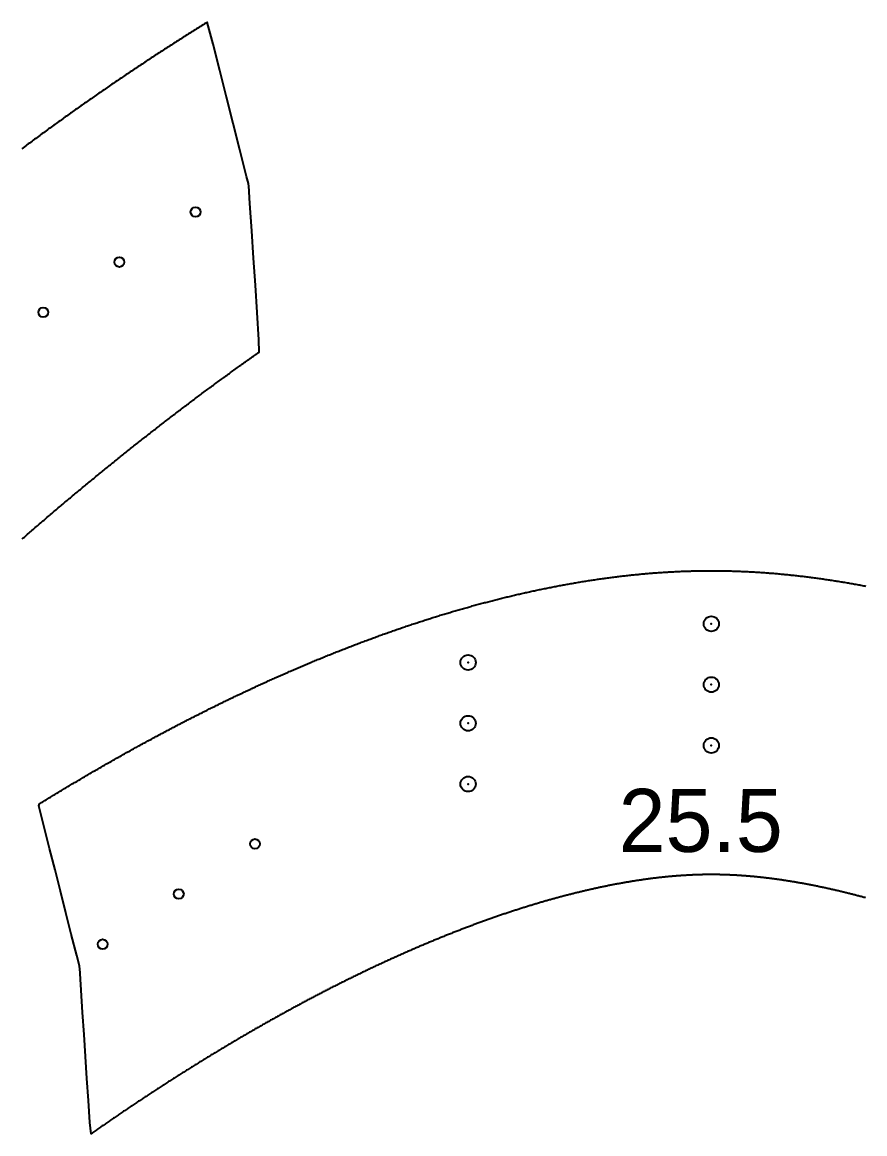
# Model space of a CAD drawing. Extents: x 44 to 491, y 65 to 774.
# Drawn here: x 192.9 to 248.4, y 78.4 to 151.5 of the extents above; entities that cross this region are included whole.
import ezdxf

# ---------------------------------------------------------------- set-up
doc = ezdxf.new("R2010")
doc.units = 0
doc.header["$PDMODE"] = 32
doc.header["$PDSIZE"] = 1
doc.layers.get('0').update_dxf_attribs({"linetype": 'CONTINUOUS'})
for name, color, linetype in [('ANNOTATION', 7, 'CONTINUOUS'), ('DRILLING', 3, 'CONTINUOUS'), ('ENGRAVE', 4, 'CONTINUOUS')]:
    doc.layers.add(name, color=color, linetype=linetype)
doc.styles.add('TW_CEN_MT', font='txt')

# ---------------------------------------------------------------- blocks, each defined once
blk = doc.blocks.new('*U259')
at = {"layer": 'ENGRAVE'}
blk.add_point((0, 0), dxfattribs=at)
blk = doc.blocks.new('*U260')
at = {"layer": 'ENGRAVE', "color": 0, "linetype": 'BYBLOCK'}
for p in [(0, 0), (4, 0), (8, 0)]:
    blk.add_blockref('*U259', p, dxfattribs=at)
blk = doc.blocks.new('*U263')
at = {"layer": 'ENGRAVE'}
blk.add_point((0, 0), dxfattribs=at)
blk = doc.blocks.new('*U264')
at = {"layer": 'ENGRAVE', "color": 0, "linetype": 'BYBLOCK'}
for p in [(0, 0), (4, 0), (8, 0)]:
    blk.add_blockref('*U263', p, dxfattribs=at)
blk = doc.blocks.new('*U308')
at = {"layer": 'ANNOTATION', "color": 7, "style": 'TW_CEN_MT'}
blk.add_text('25.5', height=4.1481, dxfattribs=at).set_placement((232.184, 96.914))

msp = doc.modelspace()

# ---------------------------------------------------------------- linework, layer by layer
for points in [[(192.947, 117.515, 0), (193.018, 117.577, 0), (193.09, 117.64, 0), (193.161, 117.702, 0), (193.233, 117.764, 0), (193.304, 117.827, 0), (193.376, 117.889, 0), (193.448, 117.951, 0), (193.519, 118.013, 0), (193.591, 118.076, 0), (193.663, 118.138, 0), (193.735, 118.2, 0), (193.806, 118.262, 0), (193.878, 118.324, 0), (193.95, 118.386, 0), (194.022, 118.448, 0), (194.094, 118.509, 0), (194.166, 118.571, 0), (194.238, 118.633, 0), (194.31, 118.695, 0), (194.382, 118.757, 0), (194.454, 118.818, 0), (194.526, 118.88, 0), (194.598, 118.942, 0), (194.67, 119.003, 0), (194.742, 119.065, 0), (194.814, 119.126, 0), (194.887, 119.188, 0), (194.959, 119.249, 0), (195.031, 119.311, 0), (195.103, 119.372, 0), (195.176, 119.434, 0), (195.248, 119.495, 0), (195.32, 119.556, 0), (195.393, 119.617, 0), (195.465, 119.679, 0), (195.537, 119.74, 0), (195.61, 119.801, 0), (195.682, 119.862, 0), (195.755, 119.923, 0), (195.827, 119.984, 0), (195.9, 120.045, 0), (195.972, 120.106, 0), (196.045, 120.167, 0), (196.118, 120.228, 0), (196.19, 120.289, 0), (196.263, 120.35, 0), (196.336, 120.41, 0), (196.408, 120.471, 0), (196.481, 120.532, 0), (196.554, 120.593, 0), (196.627, 120.653, 0), (196.699, 120.714, 0), (196.772, 120.774, 0), (196.845, 120.835, 0), (196.918, 120.895, 0), (196.991, 120.956, 0), (197.064, 121.016, 0), (197.137, 121.077, 0), (197.21, 121.137, 0), (197.283, 121.197, 0), (197.356, 121.258, 0), (197.429, 121.318, 0), (197.502, 121.378, 0), (197.575, 121.438, 0), (197.648, 121.498, 0), (197.722, 121.558, 0), (197.795, 121.618, 0), (197.868, 121.678, 0), (197.941, 121.738, 0), (198.015, 121.798, 0), (198.088, 121.858, 0), (198.161, 121.918, 0), (198.234, 121.978, 0), (198.308, 122.038, 0), (198.381, 122.098, 0), (198.455, 122.157, 0), (198.528, 122.217, 0), (198.602, 122.277, 0), (198.675, 122.336, 0), (198.749, 122.396, 0), (198.822, 122.455, 0), (198.896, 122.515, 0), (198.969, 122.574, 0), (199.043, 122.634, 0), (199.117, 122.693, 0), (199.19, 122.752, 0), (199.264, 122.812, 0), (199.338, 122.871, 0), (199.411, 122.93, 0), (199.485, 122.989, 0), (199.559, 123.049, 0), (199.633, 123.108, 0), (199.707, 123.167, 0), (199.781, 123.226, 0), (199.854, 123.285, 0), (199.928, 123.344, 0), (200.002, 123.403, 0), (200.076, 123.462, 0), (200.15, 123.521, 0), (200.224, 123.579, 0), (200.298, 123.638, 0), (200.372, 123.697, 0), (200.447, 123.756, 0), (200.521, 123.814, 0), (200.595, 123.873, 0), (200.669, 123.932, 0), (200.743, 123.99, 0), (200.817, 124.049, 0), (200.892, 124.107, 0), (200.966, 124.166, 0), (201.04, 124.224, 0), (201.115, 124.283, 0), (201.189, 124.341, 0), (201.263, 124.399, 0), (201.338, 124.457, 0), (201.412, 124.516, 0), (201.486, 124.574, 0), (201.561, 124.632, 0), (201.635, 124.69, 0), (201.71, 124.748, 0), (201.784, 124.806, 0), (201.859, 124.864, 0), (201.933, 124.922, 0), (202.008, 124.98, 0), (202.082, 125.038, 0), (202.157, 125.095, 0), (202.232, 125.153, 0), (202.306, 125.211, 0), (202.381, 125.268, 0), (202.456, 125.326, 0), (202.53, 125.384, 0), (202.605, 125.441, 0), (202.68, 125.499, 0), (202.754, 125.556, 0), (202.829, 125.613, 0), (202.904, 125.671, 0), (202.978, 125.728, 0), (203.053, 125.785, 0), (203.128, 125.842, 0), (203.203, 125.899, 0), (203.277, 125.956, 0), (203.352, 126.013, 0), (203.427, 126.07, 0), (203.502, 126.127, 0), (203.576, 126.184, 0), (203.651, 126.241, 0), (203.726, 126.297, 0), (203.801, 126.354, 0), (203.876, 126.411, 0), (203.95, 126.467, 0), (204.025, 126.524, 0), (204.1, 126.58, 0), (204.175, 126.636, 0), (204.25, 126.693, 0), (204.325, 126.749, 0), (204.4, 126.805, 0), (204.474, 126.861, 0), (204.549, 126.917, 0), (204.624, 126.973, 0), (204.699, 127.029, 0), (204.774, 127.085, 0), (204.849, 127.141, 0), (204.924, 127.197, 0), (204.999, 127.253, 0), (205.074, 127.309, 0), (205.149, 127.364, 0), (205.223, 127.42, 0), (205.298, 127.475, 0), (205.373, 127.531, 0), (205.448, 127.586, 0), (205.523, 127.642, 0), (205.598, 127.697, 0), (205.673, 127.752, 0), (205.748, 127.807, 0), (205.823, 127.863, 0), (205.898, 127.918, 0), (205.973, 127.973, 0), (206.048, 128.028, 0), (206.124, 128.083, 0), (206.199, 128.137, 0), (206.274, 128.192, 0), (206.349, 128.247, 0), (206.424, 128.302, 0), (206.499, 128.356, 0), (206.574, 128.411, 0), (206.649, 128.465, 0), (206.724, 128.52, 0), (206.799, 128.574, 0), (206.875, 128.629, 0), (206.95, 128.683, 0), (207.025, 128.737, 0), (207.1, 128.791, 0), (207.175, 128.845, 0), (207.25, 128.9, 0), (207.326, 128.954, 0), (207.401, 129.007, 0), (207.476, 129.061, 0), (207.551, 129.115, 0), (207.627, 129.169, 0), (207.702, 129.223, 0), (207.777, 129.276, 0), (207.852, 129.33, 0), (207.928, 129.383, 0), (208.003, 129.437, 0), (208.078, 129.49, 0), (208.153, 129.544, 0), (208.229, 129.597, 0), (208.304, 129.65, 0), (208.379, 129.703, 0), (208.455, 129.756, 0), (208.53, 129.809, 0), (208.52, 130.627, 0), (208.402, 132.418, 0), (208.284, 134.209, 0), (208.166, 136.001, 0), (208.048, 137.792, 0), (207.929, 139.583, 0), (207.851, 140.761, 0), (207.846, 140.79, 0), (207.841, 140.82, 0), (207.837, 140.85, 0), (207.832, 140.879, 0), (207.827, 140.909, 0), (207.711, 141.377, 0), (207.27, 143.117, 0), (206.828, 144.857, 0), (206.387, 146.598, 0), (205.946, 148.338, 0), (205.505, 150.078, 0), (205.122, 151.521, 0), (205.034, 151.467, 0), (204.945, 151.412, 0), (204.857, 151.357, 0), (204.769, 151.302, 0), (204.68, 151.247, 0), (204.592, 151.192, 0), (204.504, 151.137, 0), (204.416, 151.082, 0), (204.327, 151.026, 0), (204.239, 150.971, 0), (204.151, 150.916, 0), (204.063, 150.86, 0), (203.975, 150.805, 0), (203.887, 150.749, 0), (203.799, 150.694, 0), (203.711, 150.638, 0), (203.623, 150.582, 0), (203.536, 150.527, 0), (203.448, 150.471, 0), (203.36, 150.415, 0), (203.272, 150.359, 0), (203.185, 150.303, 0), (203.097, 150.247, 0), (203.009, 150.191, 0), (202.922, 150.135, 0), (202.834, 150.079, 0), (202.747, 150.022, 0), (202.659, 149.966, 0), (202.572, 149.91, 0), (202.484, 149.853, 0), (202.397, 149.797, 0), (202.31, 149.74, 0), (202.223, 149.684, 0), (202.135, 149.627, 0), (202.048, 149.57, 0), (201.961, 149.513, 0), (201.874, 149.457, 0), (201.787, 149.4, 0), (201.7, 149.343, 0), (201.613, 149.286, 0), (201.526, 149.229, 0), (201.439, 149.172, 0), (201.352, 149.115, 0), (201.265, 149.057, 0), (201.178, 149, 0), (201.091, 148.943, 0), (201.005, 148.885, 0), (200.918, 148.828, 0), (200.831, 148.77, 0), (200.744, 148.713, 0), (200.658, 148.655, 0), (200.571, 148.598, 0), (200.485, 148.54, 0), (200.398, 148.482, 0), (200.312, 148.424, 0), (200.225, 148.367, 0), (200.139, 148.309, 0), (200.052, 148.251, 0), (199.966, 148.193, 0), (199.88, 148.135, 0), (199.794, 148.076, 0), (199.707, 148.018, 0), (199.621, 147.96, 0), (199.535, 147.902, 0), (199.449, 147.843, 0), (199.363, 147.785, 0), (199.277, 147.727, 0), (199.191, 147.668, 0), (199.105, 147.61, 0), (199.019, 147.551, 0), (198.933, 147.492, 0), (198.847, 147.434, 0), (198.761, 147.375, 0), (198.676, 147.316, 0), (198.59, 147.257, 0), (198.504, 147.198, 0), (198.418, 147.139, 0), (198.333, 147.08, 0), (198.247, 147.021, 0), (198.162, 146.962, 0), (198.076, 146.903, 0), (197.991, 146.843, 0), (197.905, 146.784, 0), (197.82, 146.725, 0), (197.734, 146.665, 0), (197.649, 146.606, 0), (197.564, 146.546, 0), (197.478, 146.487, 0), (197.393, 146.427, 0), (197.308, 146.368, 0), (197.223, 146.308, 0), (197.138, 146.248, 0), (197.053, 146.188, 0), (196.968, 146.129, 0), (196.882, 146.069, 0), (196.798, 146.009, 0), (196.713, 145.949, 0), (196.628, 145.889, 0), (196.543, 145.828, 0), (196.458, 145.768, 0), (196.373, 145.708, 0), (196.288, 145.648, 0), (196.204, 145.587, 0), (196.119, 145.527, 0), (196.034, 145.467, 0), (195.949, 145.406, 0), (195.865, 145.346, 0), (195.78, 145.285, 0), (195.696, 145.225, 0), (195.611, 145.164, 0), (195.527, 145.103, 0), (195.442, 145.042, 0), (195.358, 144.982, 0), (195.274, 144.921, 0), (195.189, 144.86, 0), (195.105, 144.799, 0), (195.021, 144.738, 0), (194.936, 144.677, 0), (194.852, 144.616, 0), (194.768, 144.555, 0), (194.684, 144.494, 0), (194.6, 144.432, 0), (194.516, 144.371, 0), (194.432, 144.31, 0), (194.348, 144.248, 0), (194.264, 144.187, 0), (194.18, 144.126, 0), (194.096, 144.064, 0), (194.012, 144.002, 0), (193.928, 143.941, 0), (193.844, 143.879, 0), (193.761, 143.818, 0), (193.677, 143.756, 0), (193.593, 143.694, 0), (193.51, 143.632, 0), (193.426, 143.57, 0), (193.342, 143.508, 0), (193.259, 143.446, 0), (193.175, 143.384, 0), (193.092, 143.322, 0), (193.008, 143.26, 0), (192.925, 143.198, 0)], [(196.731, 89.2538, 0), (196.727, 89.2777, 0), (196.724, 89.3015, 0), (196.72, 89.3254, 0), (196.716, 89.3493, 0), (196.712, 89.3732, 0), (196.708, 89.3971, 0), (196.705, 89.421, 0), (196.534, 90.0985, 0), (196.177, 91.5066, 0), (195.82, 92.9147, 0), (195.463, 94.3228, 0), (195.106, 95.7309, 0), (194.749, 97.139, 0), (194.392, 98.5471, 0), (194.035, 99.9552, 0), (194.083, 100.075, 0), (194.155, 100.12, 0), (194.226, 100.164, 0), (194.298, 100.208, 0), (194.37, 100.252, 0), (194.442, 100.296, 0), (194.513, 100.34, 0), (194.585, 100.384, 0), (194.657, 100.428, 0), (194.729, 100.472, 0), (194.801, 100.516, 0), (194.873, 100.56, 0), (194.944, 100.604, 0), (195.016, 100.648, 0), (195.088, 100.691, 0), (195.16, 100.735, 0), (195.232, 100.779, 0), (195.304, 100.822, 0), (195.376, 100.866, 0), (195.448, 100.909, 0), (195.521, 100.953, 0), (195.593, 100.996, 0), (195.665, 101.04, 0), (195.737, 101.083, 0), (195.809, 101.127, 0), (195.881, 101.17, 0), (195.954, 101.213, 0), (196.026, 101.256, 0), (196.098, 101.3, 0), (196.171, 101.343, 0), (196.243, 101.386, 0), (196.315, 101.429, 0), (196.388, 101.472, 0), (196.46, 101.515, 0), (196.532, 101.558, 0), (196.605, 101.601, 0), (196.677, 101.644, 0), (196.75, 101.687, 0), (196.823, 101.73, 0), (196.895, 101.772, 0), (196.968, 101.815, 0), (197.04, 101.858, 0), (197.113, 101.9, 0), (197.186, 101.943, 0), (197.258, 101.986, 0), (197.331, 102.028, 0), (197.404, 102.071, 0), (197.476, 102.113, 0), (197.549, 102.155, 0), (197.622, 102.198, 0), (197.695, 102.24, 0), (197.768, 102.282, 0), (197.841, 102.325, 0), (197.914, 102.367, 0), (197.987, 102.409, 0), (198.059, 102.451, 0), (198.132, 102.493, 0), (198.205, 102.535, 0), (198.279, 102.577, 0), (198.352, 102.619, 0), (198.425, 102.661, 0), (198.498, 102.703, 0), (198.571, 102.745, 0), (198.644, 102.786, 0), (198.717, 102.828, 0), (198.79, 102.87, 0), (198.864, 102.911, 0), (198.937, 102.953, 0), (199.01, 102.995, 0), (199.084, 103.036, 0), (199.157, 103.078, 0), (199.23, 103.119, 0), (199.304, 103.16, 0), (199.377, 103.202, 0), (199.45, 103.243, 0), (199.524, 103.284, 0), (199.597, 103.326, 0), (199.671, 103.367, 0), (199.744, 103.408, 0), (199.818, 103.449, 0), (199.892, 103.49, 0), (199.965, 103.531, 0), (200.039, 103.572, 0), (200.112, 103.613, 0), (200.186, 103.654, 0), (200.26, 103.694, 0), (200.334, 103.735, 0), (200.407, 103.776, 0), (200.481, 103.817, 0), (200.555, 103.857, 0), (200.629, 103.898, 0), (200.703, 103.938, 0), (200.776, 103.979, 0), (200.85, 104.019, 0), (200.924, 104.06, 0), (200.998, 104.1, 0), (201.072, 104.14, 0), (201.146, 104.181, 0), (201.22, 104.221, 0), (201.294, 104.261, 0), (201.368, 104.301, 0), (201.442, 104.341, 0), (201.517, 104.381, 0), (201.591, 104.421, 0), (201.665, 104.461, 0), (201.739, 104.501, 0), (201.813, 104.541, 0), (201.888, 104.581, 0), (201.962, 104.62, 0), (202.036, 104.66, 0), (202.11, 104.7, 0), (202.185, 104.739, 0), (202.259, 104.779, 0), (202.334, 104.818, 0), (202.408, 104.858, 0), (202.482, 104.897, 0), (202.557, 104.937, 0), (202.631, 104.976, 0), (202.706, 105.015, 0), (202.781, 105.054, 0), (202.855, 105.094, 0), (202.93, 105.133, 0), (203.004, 105.172, 0), (203.079, 105.211, 0), (203.154, 105.25, 0), (203.228, 105.289, 0), (203.303, 105.328, 0), (203.378, 105.366, 0), (203.453, 105.405, 0), (203.527, 105.444, 0), (203.602, 105.483, 0), (203.677, 105.521, 0), (203.752, 105.56, 0), (203.827, 105.598, 0), (203.902, 105.637, 0), (203.977, 105.675, 0), (204.052, 105.713, 0), (204.127, 105.752, 0), (204.202, 105.79, 0), (204.277, 105.828, 0), (204.352, 105.866, 0), (204.427, 105.905, 0), (204.502, 105.943, 0), (204.577, 105.981, 0), (204.653, 106.019, 0), (204.728, 106.056, 0), (204.803, 106.094, 0), (204.878, 106.132, 0), (204.954, 106.17, 0), (205.029, 106.208, 0), (205.104, 106.245, 0), (205.18, 106.283, 0), (205.255, 106.32, 0), (205.33, 106.358, 0), (205.406, 106.395, 0), (205.481, 106.433, 0), (205.557, 106.47, 0), (205.632, 106.507, 0), (205.708, 106.545, 0), (205.783, 106.582, 0), (205.859, 106.619, 0), (205.935, 106.656, 0), (206.01, 106.693, 0), (206.086, 106.73, 0), (206.162, 106.767, 0), (206.237, 106.804, 0), (206.313, 106.84, 0), (206.389, 106.877, 0), (206.465, 106.914, 0), (206.541, 106.95, 0), (206.616, 106.987, 0), (206.692, 107.024, 0), (206.768, 107.06, 0), (206.844, 107.096, 0), (206.92, 107.133, 0), (206.996, 107.169, 0), (207.072, 107.205, 0), (207.148, 107.242, 0), (207.224, 107.278, 0), (207.3, 107.314, 0), (207.376, 107.35, 0), (207.452, 107.386, 0), (207.529, 107.422, 0), (207.605, 107.458, 0), (207.681, 107.493, 0), (207.757, 107.529, 0), (207.833, 107.565, 0), (207.91, 107.601, 0), (207.986, 107.636, 0), (208.062, 107.672, 0), (208.139, 107.707, 0), (208.215, 107.742, 0), (208.291, 107.778, 0), (208.368, 107.813, 0), (208.444, 107.848, 0), (208.521, 107.884, 0), (208.597, 107.919, 0), (208.674, 107.954, 0), (208.751, 107.989, 0), (208.827, 108.024, 0), (208.904, 108.059, 0), (208.98, 108.093, 0), (209.057, 108.128, 0), (209.134, 108.163, 0), (209.21, 108.198, 0), (209.287, 108.232, 0), (209.364, 108.267, 0), (209.441, 108.301, 0), (209.518, 108.336, 0), (209.594, 108.37, 0), (209.671, 108.404, 0), (209.748, 108.439, 0), (209.825, 108.473, 0), (209.902, 108.507, 0), (209.979, 108.541, 0), (210.056, 108.575, 0), (210.133, 108.609, 0), (210.21, 108.643, 0), (210.287, 108.677, 0), (210.364, 108.711, 0), (210.441, 108.744, 0), (210.519, 108.778, 0), (210.596, 108.812, 0), (210.673, 108.845, 0), (210.75, 108.879, 0), (210.828, 108.912, 0), (210.905, 108.945, 0), (210.982, 108.979, 0), (211.059, 109.012, 0), (211.137, 109.045, 0), (211.214, 109.078, 0), (211.292, 109.111, 0), (211.369, 109.144, 0), (211.447, 109.177, 0), (211.524, 109.21, 0), (211.602, 109.243, 0), (211.679, 109.276, 0), (211.757, 109.308, 0), (211.834, 109.341, 0), (211.912, 109.373, 0), (211.99, 109.406, 0), (212.067, 109.438, 0), (212.145, 109.471, 0), (212.223, 109.503, 0), (212.3, 109.535, 0), (212.378, 109.568, 0), (212.456, 109.6, 0), (212.534, 109.632, 0), (212.612, 109.664, 0), (212.69, 109.696, 0), (212.768, 109.727, 0), (212.846, 109.759, 0), (212.924, 109.791, 0), (213.002, 109.823, 0), (213.08, 109.854, 0), (213.158, 109.886, 0), (213.236, 109.917, 0), (213.314, 109.949, 0), (213.392, 109.98, 0), (213.47, 110.011, 0), (213.548, 110.042, 0), (213.626, 110.074, 0), (213.705, 110.105, 0), (213.783, 110.136, 0), (213.861, 110.167, 0), (213.94, 110.197, 0), (214.018, 110.228, 0), (214.096, 110.259, 0), (214.175, 110.29, 0), (214.253, 110.32, 0), (214.332, 110.351, 0), (214.41, 110.381, 0), (214.488, 110.412, 0), (214.567, 110.442, 0), (214.646, 110.472, 0), (214.724, 110.502, 0), (214.803, 110.533, 0), (214.881, 110.563, 0), (214.96, 110.593, 0), (215.039, 110.622, 0), (215.117, 110.652, 0), (215.196, 110.682, 0), (215.275, 110.712, 0), (215.354, 110.741, 0), (215.433, 110.771, 0), (215.511, 110.801, 0), (215.59, 110.83, 0), (215.669, 110.859, 0), (215.748, 110.889, 0), (215.827, 110.918, 0), (215.906, 110.947, 0), (215.985, 110.976, 0), (216.064, 111.005, 0), (216.143, 111.034, 0), (216.222, 111.063, 0), (216.301, 111.092, 0), (216.381, 111.12, 0), (216.46, 111.149, 0), (216.539, 111.178, 0), (216.618, 111.206, 0), (216.697, 111.235, 0), (216.777, 111.263, 0), (216.856, 111.291, 0), (216.935, 111.319, 0), (217.015, 111.347, 0), (217.094, 111.376, 0), (217.174, 111.404, 0), (217.253, 111.431, 0), (217.332, 111.459, 0), (217.412, 111.487, 0), (217.491, 111.515, 0), (217.571, 111.542, 0), (217.651, 111.57, 0), (217.73, 111.597, 0), (217.81, 111.625, 0), (217.889, 111.652, 0), (217.969, 111.679, 0), (218.049, 111.706, 0), (218.129, 111.734, 0), (218.208, 111.761, 0), (218.288, 111.788, 0), (218.368, 111.814, 0), (218.448, 111.841, 0), (218.528, 111.868, 0), (218.608, 111.894, 0), (218.687, 111.921, 0), (218.767, 111.947, 0), (218.847, 111.974, 0), (218.927, 112, 0), (219.007, 112.026, 0), (219.087, 112.053, 0), (219.168, 112.079, 0), (219.248, 112.105, 0), (219.328, 112.13, 0), (219.408, 112.156, 0), (219.488, 112.182, 0), (219.568, 112.208, 0), (219.648, 112.233, 0), (219.729, 112.259, 0), (219.809, 112.284, 0), (219.889, 112.31, 0), (219.97, 112.335, 0), (220.05, 112.36, 0), (220.13, 112.385, 0), (220.211, 112.41, 0), (220.291, 112.435, 0), (220.372, 112.46, 0), (220.452, 112.485, 0), (220.533, 112.509, 0), (220.613, 112.534, 0), (220.694, 112.558, 0), (220.774, 112.583, 0), (220.855, 112.607, 0), (220.936, 112.631, 0), (221.016, 112.656, 0), (221.097, 112.68, 0), (221.178, 112.704, 0), (221.258, 112.728, 0), (221.339, 112.751, 0), (221.42, 112.775, 0), (221.501, 112.799, 0), (221.582, 112.822, 0), (221.662, 112.846, 0), (221.743, 112.869, 0), (221.824, 112.893, 0), (221.905, 112.916, 0), (221.986, 112.939, 0), (222.067, 112.962, 0), (222.148, 112.985, 0), (222.229, 113.008, 0), (222.31, 113.031, 0), (222.391, 113.053, 0), (222.472, 113.076, 0), (222.554, 113.099, 0), (222.635, 113.121, 0), (222.716, 113.143, 0), (222.797, 113.166, 0), (222.878, 113.188, 0), (222.96, 113.21, 0), (223.041, 113.232, 0), (223.122, 113.254, 0), (223.203, 113.276, 0), (223.285, 113.297, 0), (223.366, 113.319, 0), (223.448, 113.34, 0), (223.529, 113.362, 0), (223.61, 113.383, 0), (223.692, 113.404, 0), (223.773, 113.426, 0), (223.855, 113.447, 0), (223.936, 113.468, 0), (224.018, 113.489, 0), (224.1, 113.509, 0), (224.181, 113.53, 0), (224.263, 113.551, 0), (224.345, 113.571, 0), (224.426, 113.592, 0), (224.508, 113.612, 0), (224.59, 113.632, 0), (224.671, 113.652, 0), (224.753, 113.672, 0), (224.835, 113.692, 0), (224.917, 113.712, 0), (224.999, 113.732, 0), (225.081, 113.751, 0), (225.163, 113.771, 0), (225.244, 113.79, 0), (225.326, 113.81, 0), (225.408, 113.829, 0), (225.49, 113.848, 0), (225.572, 113.867, 0), (225.654, 113.886, 0), (225.736, 113.905, 0), (225.819, 113.924, 0), (225.901, 113.943, 0), (225.983, 113.961, 0), (226.065, 113.98, 0), (226.147, 113.998, 0), (226.229, 114.016, 0), (226.311, 114.034, 0), (226.394, 114.052, 0), (226.476, 114.07, 0), (226.558, 114.088, 0), (226.641, 114.106, 0), (226.723, 114.124, 0), (226.805, 114.141, 0), (226.888, 114.159, 0), (226.97, 114.176, 0), (227.052, 114.193, 0), (227.135, 114.21, 0), (227.217, 114.227, 0), (227.3, 114.244, 0), (227.382, 114.261, 0), (227.465, 114.278, 0), (227.547, 114.294, 0), (227.63, 114.311, 0), (227.712, 114.327, 0), (227.795, 114.344, 0), (227.878, 114.36, 0), (227.96, 114.376, 0), (228.043, 114.392, 0), (228.126, 114.408, 0), (228.208, 114.424, 0), (228.291, 114.439, 0), (228.374, 114.455, 0), (228.457, 114.47, 0), (228.539, 114.485, 0), (228.622, 114.501, 0), (228.705, 114.516, 0), (228.788, 114.531, 0), (228.871, 114.546, 0), (228.954, 114.56, 0), (229.036, 114.575, 0), (229.119, 114.59, 0), (229.202, 114.604, 0), (229.285, 114.618, 0), (229.368, 114.633, 0), (229.451, 114.647, 0), (229.534, 114.661, 0), (229.617, 114.674, 0), (229.7, 114.688, 0), (229.783, 114.702, 0), (229.867, 114.715, 0), (229.95, 114.729, 0), (230.033, 114.742, 0), (230.116, 114.755, 0), (230.199, 114.768, 0), (230.282, 114.781, 0), (230.366, 114.794, 0), (230.449, 114.807, 0), (230.532, 114.819, 0), (230.615, 114.832, 0), (230.699, 114.844, 0), (230.782, 114.857, 0), (230.865, 114.869, 0), (230.948, 114.881, 0), (231.032, 114.893, 0), (231.115, 114.904, 0), (231.199, 114.916, 0), (231.282, 114.927, 0), (231.365, 114.939, 0), (231.449, 114.95, 0), (231.532, 114.961, 0), (231.616, 114.972, 0), (231.699, 114.983, 0), (231.783, 114.994, 0), (231.866, 115.005, 0), (231.95, 115.015, 0), (232.033, 115.026, 0), (232.117, 115.036, 0), (232.2, 115.046, 0), (232.284, 115.056, 0), (232.368, 115.066, 0), (232.451, 115.076, 0), (232.535, 115.085, 0), (232.619, 115.095, 0), (232.702, 115.104, 0), (232.786, 115.114, 0), (232.87, 115.123, 0), (232.953, 115.132, 0), (233.037, 115.141, 0), (233.121, 115.149, 0), (233.204, 115.158, 0), (233.288, 115.166, 0), (233.372, 115.175, 0), (233.456, 115.183, 0), (233.54, 115.191, 0), (233.623, 115.199, 0), (233.707, 115.207, 0), (233.791, 115.214, 0), (233.875, 115.222, 0), (233.959, 115.229, 0), (234.043, 115.237, 0), (234.126, 115.244, 0), (234.21, 115.251, 0), (234.294, 115.258, 0), (234.378, 115.264, 0), (234.462, 115.271, 0), (234.546, 115.277, 0), (234.63, 115.284, 0), (234.714, 115.29, 0), (234.798, 115.296, 0), (234.882, 115.302, 0), (234.966, 115.308, 0), (235.05, 115.313, 0), (235.134, 115.319, 0), (235.218, 115.324, 0), (235.302, 115.329, 0), (235.386, 115.334, 0), (235.47, 115.339, 0), (235.554, 115.344, 0), (235.638, 115.349, 0), (235.722, 115.353, 0), (235.806, 115.358, 0), (235.89, 115.362, 0), (235.975, 115.366, 0), (236.059, 115.37, 0), (236.143, 115.374, 0), (236.227, 115.378, 0), (236.311, 115.381, 0), (236.395, 115.385, 0), (236.479, 115.388, 0), (236.563, 115.391, 0), (236.647, 115.394, 0), (236.732, 115.397, 0), (236.816, 115.399, 0), (236.9, 115.402, 0), (236.984, 115.404, 0), (237.068, 115.407, 0), (237.152, 115.409, 0), (237.237, 115.411, 0), (237.321, 115.413, 0), (237.405, 115.414, 0), (237.489, 115.416, 0), (237.573, 115.417, 0), (237.658, 115.419, 0), (237.742, 115.42, 0), (237.826, 115.421, 0), (237.91, 115.421, 0), (237.994, 115.422, 0), (238.079, 115.423, 0), (238.163, 115.423, 0), (238.247, 115.423, 0), (238.331, 115.423, 0), (238.415, 115.423, 0), (238.5, 115.423, 0), (238.584, 115.422, 0), (238.668, 115.421, 0), (238.752, 115.42, 0), (238.837, 115.419, 0), (238.921, 115.418, 0), (239.005, 115.417, 0), (239.089, 115.415, 0), (239.173, 115.414, 0), (239.257, 115.412, 0), (239.342, 115.41, 0), (239.426, 115.408, 0), (239.51, 115.406, 0), (239.594, 115.404, 0), (239.678, 115.401, 0), (239.763, 115.399, 0), (239.847, 115.396, 0), (239.931, 115.393, 0), (240.015, 115.39, 0), (240.099, 115.387, 0), (240.183, 115.384, 0), (240.267, 115.38, 0), (240.351, 115.377, 0), (240.436, 115.373, 0), (240.52, 115.369, 0), (240.604, 115.365, 0), (240.688, 115.361, 0), (240.772, 115.357, 0), (240.856, 115.352, 0), (240.94, 115.348, 0), (241.024, 115.343, 0), (241.108, 115.338, 0), (241.192, 115.333, 0), (241.276, 115.328, 0), (241.36, 115.323, 0), (241.444, 115.317, 0), (241.528, 115.312, 0), (241.612, 115.306, 0), (241.696, 115.3, 0), (241.78, 115.294, 0), (241.864, 115.288, 0), (241.948, 115.282, 0), (242.032, 115.276, 0), (242.116, 115.269, 0), (242.2, 115.263, 0), (242.284, 115.256, 0), (242.368, 115.249, 0), (242.452, 115.242, 0), (242.536, 115.235, 0), (242.62, 115.228, 0), (242.703, 115.22, 0), (242.787, 115.213, 0), (242.871, 115.205, 0), (242.955, 115.197, 0), (243.039, 115.189, 0), (243.122, 115.181, 0), (243.206, 115.173, 0), (243.29, 115.164, 0), (243.374, 115.156, 0), (243.458, 115.147, 0), (243.541, 115.138, 0), (243.625, 115.129, 0), (243.709, 115.12, 0), (243.792, 115.111, 0), (243.876, 115.102, 0), (243.96, 115.093, 0), (244.043, 115.083, 0), (244.127, 115.073, 0), (244.211, 115.063, 0), (244.294, 115.054, 0), (244.378, 115.043, 0), (244.461, 115.033, 0), (244.545, 115.023, 0), (244.628, 115.013, 0), (244.712, 115.002, 0), (244.795, 114.991, 0), (244.879, 114.98, 0), (244.962, 114.97, 0), (245.046, 114.958, 0), (245.129, 114.947, 0), (245.213, 114.936, 0), (245.296, 114.925, 0), (245.38, 114.913, 0), (245.463, 114.901, 0), (245.546, 114.89, 0), (245.63, 114.878, 0), (245.713, 114.866, 0), (245.796, 114.853, 0), (245.88, 114.841, 0), (245.963, 114.829, 0), (246.046, 114.816, 0), (246.129, 114.804, 0), (246.213, 114.791, 0), (246.296, 114.778, 0), (246.379, 114.765, 0), (246.462, 114.752, 0), (246.545, 114.739, 0), (246.628, 114.725, 0), (246.711, 114.712, 0), (246.795, 114.698, 0), (246.878, 114.685, 0), (246.961, 114.671, 0), (247.044, 114.657, 0), (247.127, 114.643, 0), (247.21, 114.629, 0), (247.293, 114.615, 0), (247.376, 114.6, 0), (247.459, 114.586, 0), (247.542, 114.571, 0), (247.624, 114.557, 0), (247.707, 114.542, 0), (247.79, 114.527, 0), (247.873, 114.512, 0), (247.956, 114.497, 0), (248.039, 114.482, 0), (248.121, 114.466, 0), (248.204, 114.451, 0), (248.287, 114.435, 0), (248.37, 114.42, 0), (248.452, 114.404, 0)], [(248.431, 93.8885, 0), (248.371, 93.9048, 0), (248.311, 93.921, 0), (248.252, 93.9371, 0), (248.192, 93.9531, 0), (248.132, 93.9691, 0), (248.072, 93.9849, 0), (248.013, 94.0007, 0), (247.953, 94.0164, 0), (247.893, 94.0321, 0), (247.834, 94.0476, 0), (247.774, 94.0631, 0), (247.715, 94.0785, 0), (247.655, 94.0938, 0), (247.596, 94.109, 0), (247.537, 94.1242, 0), (247.477, 94.1392, 0), (247.418, 94.1542, 0), (247.359, 94.1691, 0), (247.299, 94.1839, 0), (247.24, 94.1986, 0), (247.181, 94.2132, 0), (247.122, 94.2278, 0), (247.063, 94.2423, 0), (247.004, 94.2567, 0), (246.945, 94.271, 0), (246.886, 94.2852, 0), (246.827, 94.2993, 0), (246.768, 94.3134, 0), (246.71, 94.3273, 0), (246.651, 94.3412, 0), (246.592, 94.355, 0), (246.534, 94.3687, 0), (246.475, 94.3823, 0), (246.416, 94.3959, 0), (246.358, 94.4093, 0), (246.299, 94.4227, 0), (246.241, 94.436, 0), (246.183, 94.4492, 0), (246.124, 94.4623, 0), (246.066, 94.4753, 0), (246.008, 94.4883, 0), (245.95, 94.5011, 0), (245.892, 94.5139, 0), (245.834, 94.5266, 0), (245.776, 94.5392, 0), (245.718, 94.5517, 0), (245.66, 94.5642, 0), (245.602, 94.5765, 0), (245.544, 94.5888, 0), (245.486, 94.6009, 0), (245.428, 94.613, 0), (245.371, 94.625, 0), (245.313, 94.6369, 0), (245.256, 94.6487, 0), (245.198, 94.6605, 0), (245.141, 94.6721, 0), (245.083, 94.6837, 0), (245.026, 94.6952, 0), (244.969, 94.7066, 0), (244.911, 94.7179, 0), (244.854, 94.7291, 0), (244.797, 94.7402, 0), (244.74, 94.7513, 0), (244.683, 94.7622, 0), (244.626, 94.7731, 0), (244.569, 94.7839, 0), (244.512, 94.7946, 0), (244.455, 94.8052, 0), (244.398, 94.8157, 0), (244.341, 94.8261, 0), (244.285, 94.8365, 0), (244.228, 94.8467, 0), (244.172, 94.8569, 0), (244.115, 94.867, 0), (244.059, 94.877, 0), (244.002, 94.8869, 0), (243.946, 94.8967, 0), (243.89, 94.9064, 0), (243.833, 94.916, 0), (243.777, 94.9256, 0), (243.721, 94.935, 0), (243.665, 94.9444, 0), (243.609, 94.9536, 0), (243.553, 94.9628, 0), (243.497, 94.9719, 0), (243.442, 94.9809, 0), (243.386, 94.9898, 0), (243.33, 94.9987, 0), (243.275, 95.0074, 0), (243.219, 95.016, 0), (243.164, 95.0246, 0), (243.109, 95.033, 0), (243.053, 95.0414, 0), (242.998, 95.0497, 0), (242.943, 95.0579, 0), (242.888, 95.066, 0), (242.833, 95.074, 0), (242.778, 95.0819, 0), (242.724, 95.0897, 0), (242.669, 95.0974, 0), (242.614, 95.1051, 0), (242.56, 95.1126, 0), (242.505, 95.1201, 0), (242.451, 95.1274, 0), (242.397, 95.1347, 0), (242.342, 95.1419, 0), (242.288, 95.149, 0), (242.234, 95.156, 0), (242.18, 95.1628, 0), (242.126, 95.1697, 0), (242.072, 95.1764, 0), (242.019, 95.183, 0), (241.965, 95.1895, 0), (241.912, 95.1959, 0), (241.858, 95.2023, 0), (241.805, 95.2085, 0), (241.752, 95.2147, 0), (241.698, 95.2207, 0), (241.645, 95.2267, 0), (241.592, 95.2326, 0), (241.54, 95.2384, 0), (241.487, 95.244, 0), (241.434, 95.2496, 0), (241.381, 95.2551, 0), (241.329, 95.2605, 0), (241.277, 95.2659, 0), (241.224, 95.2711, 0), (241.172, 95.2762, 0), (241.12, 95.2813, 0), (241.068, 95.2862, 0), (241.016, 95.2911, 0), (240.964, 95.2958, 0), (240.912, 95.3005, 0), (240.86, 95.3051, 0), (240.808, 95.3096, 0), (240.756, 95.314, 0), (240.705, 95.3183, 0), (240.653, 95.3226, 0), (240.601, 95.3267, 0), (240.55, 95.3308, 0), (240.499, 95.3347, 0), (240.447, 95.3386, 0), (240.396, 95.3424, 0), (240.344, 95.3461, 0), (240.293, 95.3497, 0), (240.242, 95.3532, 0), (240.191, 95.3567, 0), (240.14, 95.36, 0), (240.089, 95.3633, 0), (240.037, 95.3665, 0), (239.986, 95.3696, 0), (239.935, 95.3726, 0), (239.884, 95.3755, 0), (239.833, 95.3783, 0), (239.782, 95.3811, 0), (239.731, 95.3838, 0), (239.681, 95.3863, 0), (239.63, 95.3888, 0), (239.579, 95.3912, 0), (239.528, 95.3935, 0), (239.477, 95.3958, 0), (239.427, 95.3979, 0), (239.376, 95.4, 0), (239.325, 95.4019, 0), (239.275, 95.4038, 0), (239.224, 95.4056, 0), (239.174, 95.4073, 0), (239.123, 95.409, 0), (239.073, 95.4105, 0), (239.023, 95.412, 0), (238.972, 95.4133, 0), (238.922, 95.4146, 0), (238.872, 95.4158, 0), (238.822, 95.4169, 0), (238.771, 95.4179, 0), (238.721, 95.4189, 0), (238.671, 95.4197, 0), (238.621, 95.4205, 0), (238.571, 95.4211, 0), (238.521, 95.4217, 0), (238.471, 95.4222, 0), (238.422, 95.4227, 0), (238.372, 95.423, 0), (238.322, 95.4232, 0), (238.272, 95.4234, 0), (238.223, 95.4232, 0), (238.173, 95.4229, 0), (238.123, 95.4226, 0), (238.073, 95.4221, 0), (238.023, 95.4216, 0), (237.973, 95.421, 0), (237.923, 95.4203, 0), (237.873, 95.4195, 0), (237.823, 95.4186, 0), (237.773, 95.4177, 0), (237.723, 95.4166, 0), (237.673, 95.4155, 0), (237.622, 95.4143, 0), (237.572, 95.413, 0), (237.522, 95.4116, 0), (237.471, 95.4101, 0), (237.421, 95.4086, 0), (237.37, 95.4069, 0), (237.32, 95.4052, 0), (237.269, 95.4034, 0), (237.219, 95.4015, 0), (237.168, 95.3995, 0), (237.118, 95.3974, 0), (237.067, 95.3952, 0), (237.016, 95.393, 0), (236.965, 95.3906, 0), (236.914, 95.3882, 0), (236.864, 95.3857, 0), (236.813, 95.3831, 0), (236.762, 95.3804, 0), (236.711, 95.3776, 0), (236.66, 95.3748, 0), (236.609, 95.3718, 0), (236.558, 95.3688, 0), (236.507, 95.3657, 0), (236.456, 95.3625, 0), (236.404, 95.3592, 0), (236.353, 95.3558, 0), (236.302, 95.3524, 0), (236.251, 95.3488, 0), (236.2, 95.3452, 0), (236.148, 95.3414, 0), (236.097, 95.3376, 0), (236.046, 95.3337, 0), (235.994, 95.3297, 0), (235.943, 95.3257, 0), (235.891, 95.3215, 0), (235.839, 95.3173, 0), (235.788, 95.3129, 0), (235.736, 95.3085, 0), (235.684, 95.304, 0), (235.632, 95.2993, 0), (235.58, 95.2946, 0), (235.528, 95.2898, 0), (235.476, 95.285, 0), (235.424, 95.28, 0), (235.372, 95.2749, 0), (235.32, 95.2698, 0), (235.267, 95.2645, 0), (235.215, 95.2592, 0), (235.162, 95.2538, 0), (235.11, 95.2482, 0), (235.057, 95.2426, 0), (235.004, 95.2369, 0), (234.951, 95.2311, 0), (234.898, 95.2252, 0), (234.845, 95.2192, 0), (234.792, 95.2131, 0), (234.739, 95.207, 0), (234.685, 95.2007, 0), (234.632, 95.1943, 0), (234.578, 95.1879, 0), (234.525, 95.1813, 0), (234.471, 95.1747, 0), (234.417, 95.1679, 0), (234.363, 95.1611, 0), (234.309, 95.1542, 0), (234.255, 95.1472, 0), (234.201, 95.1401, 0), (234.147, 95.1329, 0), (234.092, 95.1256, 0), (234.038, 95.1182, 0), (233.984, 95.1107, 0), (233.929, 95.1032, 0), (233.874, 95.0955, 0), (233.82, 95.0877, 0), (233.765, 95.0799, 0), (233.71, 95.072, 0), (233.655, 95.0639, 0), (233.6, 95.0558, 0), (233.545, 95.0476, 0), (233.49, 95.0393, 0), (233.434, 95.0309, 0), (233.379, 95.0224, 0), (233.324, 95.0139, 0), (233.268, 95.0052, 0), (233.213, 94.9964, 0), (233.157, 94.9876, 0), (233.101, 94.9787, 0), (233.046, 94.9696, 0), (232.99, 94.9605, 0), (232.934, 94.9513, 0), (232.878, 94.942, 0), (232.822, 94.9326, 0), (232.766, 94.9232, 0), (232.71, 94.9136, 0), (232.653, 94.9039, 0), (232.597, 94.8942, 0), (232.541, 94.8844, 0), (232.484, 94.8744, 0), (232.428, 94.8644, 0), (232.371, 94.8543, 0), (232.315, 94.8441, 0), (232.258, 94.8339, 0), (232.201, 94.8235, 0), (232.145, 94.813, 0), (232.088, 94.8025, 0), (232.031, 94.7919, 0), (231.974, 94.7812, 0), (231.917, 94.7704, 0), (231.86, 94.7595, 0), (231.803, 94.7485, 0), (231.746, 94.7374, 0), (231.689, 94.7263, 0), (231.631, 94.715, 0), (231.574, 94.7037, 0), (231.517, 94.6923, 0), (231.459, 94.6808, 0), (231.402, 94.6692, 0), (231.344, 94.6575, 0), (231.287, 94.6458, 0), (231.229, 94.6339, 0), (231.172, 94.622, 0), (231.114, 94.61, 0), (231.056, 94.5979, 0), (230.998, 94.5857, 0), (230.941, 94.5734, 0), (230.883, 94.561, 0), (230.825, 94.5486, 0), (230.767, 94.536, 0), (230.709, 94.5234, 0), (230.651, 94.5107, 0), (230.593, 94.4979, 0), (230.534, 94.485, 0), (230.476, 94.4721, 0), (230.418, 94.459, 0), (230.36, 94.4459, 0), (230.301, 94.4326, 0), (230.243, 94.4193, 0), (230.184, 94.4059, 0), (230.126, 94.3925, 0), (230.067, 94.3789, 0), (230.009, 94.3653, 0), (229.95, 94.3515, 0), (229.891, 94.3377, 0), (229.833, 94.3238, 0), (229.774, 94.3098, 0), (229.715, 94.2958, 0), (229.656, 94.2816, 0), (229.597, 94.2674, 0), (229.538, 94.253, 0), (229.479, 94.2386, 0), (229.42, 94.2241, 0), (229.361, 94.2096, 0), (229.302, 94.1949, 0), (229.243, 94.1802, 0), (229.183, 94.1653, 0), (229.124, 94.1504, 0), (229.065, 94.1354, 0), (229.006, 94.1203, 0), (228.946, 94.1052, 0), (228.887, 94.0899, 0), (228.827, 94.0746, 0), (228.768, 94.0592, 0), (228.708, 94.0437, 0), (228.649, 94.0281, 0), (228.589, 94.0125, 0), (228.529, 93.9967, 0), (228.47, 93.9809, 0), (228.41, 93.965, 0), (228.35, 93.9491, 0), (228.29, 93.933, 0), (228.231, 93.9169, 0), (228.171, 93.9007, 0), (228.111, 93.8844, 0), (228.051, 93.868, 0), (227.991, 93.8516, 0), (227.931, 93.8351, 0), (227.871, 93.8184, 0), (227.811, 93.8018, 0), (227.751, 93.785, 0), (227.691, 93.7682, 0), (227.631, 93.7512, 0), (227.571, 93.7342, 0), (227.511, 93.7172, 0), (227.451, 93.7, 0), (227.39, 93.6828, 0), (227.33, 93.6655, 0), (227.27, 93.6481, 0), (227.21, 93.6306, 0), (227.149, 93.6131, 0), (227.089, 93.5954, 0), (227.029, 93.5777, 0), (226.968, 93.5599, 0), (226.908, 93.5421, 0), (226.847, 93.5241, 0), (226.787, 93.5061, 0), (226.726, 93.488, 0), (226.666, 93.4699, 0), (226.605, 93.4516, 0), (226.545, 93.4333, 0), (226.484, 93.4149, 0), (226.423, 93.3964, 0), (226.363, 93.3779, 0), (226.302, 93.3592, 0), (226.241, 93.3405, 0), (226.18, 93.3217, 0), (226.12, 93.3029, 0), (226.059, 93.2839, 0), (225.998, 93.2649, 0), (225.937, 93.2458, 0), (225.876, 93.2266, 0), (225.815, 93.2074, 0), (225.754, 93.1881, 0), (225.693, 93.1687, 0), (225.632, 93.1492, 0), (225.571, 93.1296, 0), (225.51, 93.11, 0), (225.449, 93.0903, 0), (225.388, 93.0705, 0), (225.327, 93.0507, 0), (225.266, 93.0307, 0), (225.205, 93.0107, 0), (225.143, 92.9906, 0), (225.082, 92.9705, 0), (225.021, 92.9502, 0), (224.96, 92.9299, 0), (224.898, 92.9095, 0), (224.837, 92.8891, 0), (224.776, 92.8685, 0), (224.714, 92.8479, 0), (224.653, 92.8272, 0), (224.591, 92.8065, 0), (224.53, 92.7856, 0), (224.468, 92.7647, 0), (224.407, 92.7438, 0), (224.345, 92.7227, 0), (224.284, 92.7016, 0), (224.222, 92.6804, 0), (224.161, 92.6591, 0), (224.099, 92.6377, 0), (224.037, 92.6163, 0), (223.976, 92.5948, 0), (223.914, 92.5733, 0), (223.852, 92.5516, 0), (223.791, 92.5299, 0), (223.729, 92.5081, 0), (223.667, 92.4863, 0), (223.605, 92.4643, 0), (223.544, 92.4423, 0), (223.482, 92.4202, 0), (223.42, 92.3981, 0), (223.358, 92.3759, 0), (223.296, 92.3536, 0), (223.234, 92.3312, 0), (223.172, 92.3088, 0), (223.11, 92.2863, 0), (223.048, 92.2637, 0), (222.986, 92.2411, 0), (222.924, 92.2184, 0), (222.862, 92.1956, 0), (222.8, 92.1727, 0), (222.738, 92.1498, 0), (222.676, 92.1268, 0), (222.614, 92.1037, 0), (222.552, 92.0806, 0), (222.49, 92.0574, 0), (222.428, 92.0341, 0), (222.366, 92.0108, 0), (222.303, 91.9873, 0), (222.241, 91.9639, 0), (222.179, 91.9403, 0), (222.117, 91.9167, 0), (222.055, 91.893, 0), (221.992, 91.8692, 0), (221.93, 91.8454, 0), (221.868, 91.8215, 0), (221.805, 91.7975, 0), (221.743, 91.7735, 0), (221.681, 91.7494, 0), (221.618, 91.7252, 0), (221.556, 91.701, 0), (221.494, 91.6767, 0), (221.431, 91.6523, 0), (221.369, 91.6279, 0), (221.306, 91.6034, 0), (221.244, 91.5788, 0), (221.182, 91.5542, 0), (221.119, 91.5295, 0), (221.057, 91.5047, 0), (220.994, 91.4799, 0), (220.932, 91.455, 0), (220.869, 91.43, 0), (220.807, 91.4049, 0), (220.744, 91.3798, 0), (220.681, 91.3547, 0), (220.619, 91.3294, 0), (220.556, 91.3041, 0), (220.494, 91.2788, 0), (220.431, 91.2533, 0), (220.369, 91.2278, 0), (220.306, 91.2023, 0), (220.243, 91.1766, 0), (220.181, 91.151, 0), (220.118, 91.1252, 0), (220.055, 91.0994, 0), (219.993, 91.0735, 0), (219.93, 91.0475, 0), (219.867, 91.0215, 0), (219.805, 90.9955, 0), (219.742, 90.9693, 0), (219.679, 90.9431, 0), (219.616, 90.9168, 0), (219.554, 90.8905, 0), (219.491, 90.8641, 0), (219.428, 90.8377, 0), (219.365, 90.8111, 0), (219.303, 90.7846, 0), (219.24, 90.7579, 0), (219.177, 90.7312, 0), (219.114, 90.7044, 0), (219.051, 90.6776, 0), (218.989, 90.6507, 0), (218.926, 90.6238, 0), (218.863, 90.5967, 0), (218.8, 90.5697, 0), (218.737, 90.5425, 0), (218.674, 90.5153, 0), (218.611, 90.488, 0), (218.549, 90.4607, 0), (218.486, 90.4333, 0), (218.423, 90.4059, 0), (218.36, 90.3784, 0), (218.297, 90.3508, 0), (218.234, 90.3232, 0), (218.171, 90.2955, 0), (218.108, 90.2677, 0), (218.046, 90.2399, 0), (217.983, 90.2121, 0), (217.92, 90.1841, 0), (217.857, 90.1561, 0), (217.794, 90.1281, 0), (217.731, 90.1, 0), (217.668, 90.0718, 0), (217.605, 90.0436, 0), (217.542, 90.0153, 0), (217.479, 89.9869, 0), (217.416, 89.9585, 0), (217.353, 89.9301, 0), (217.29, 89.9016, 0), (217.227, 89.873, 0), (217.164, 89.8443, 0), (217.102, 89.8156, 0), (217.039, 89.7869, 0), (216.976, 89.7581, 0), (216.913, 89.7292, 0), (216.85, 89.7003, 0), (216.787, 89.6713, 0), (216.724, 89.6423, 0), (216.661, 89.6132, 0), (216.598, 89.584, 0), (216.535, 89.5548, 0), (216.472, 89.5255, 0), (216.409, 89.4962, 0), (216.346, 89.4668, 0), (216.283, 89.4374, 0), (216.22, 89.4079, 0), (216.157, 89.3783, 0), (216.094, 89.3487, 0), (216.031, 89.319, 0), (215.968, 89.2893, 0), (215.905, 89.2595, 0), (215.842, 89.2297, 0), (215.779, 89.1998, 0), (215.716, 89.1698, 0), (215.653, 89.1398, 0), (215.59, 89.1098, 0), (215.527, 89.0797, 0), (215.464, 89.0495, 0), (215.401, 89.0192, 0), (215.338, 88.989, 0), (215.275, 88.9586, 0), (215.212, 88.9282, 0), (215.149, 88.8978, 0), (215.086, 88.8673, 0), (215.023, 88.8367, 0), (214.96, 88.8061, 0), (214.897, 88.7754, 0), (214.834, 88.7447, 0), (214.771, 88.7139, 0), (214.708, 88.683, 0), (214.645, 88.6521, 0), (214.582, 88.6212, 0), (214.519, 88.5902, 0), (214.456, 88.5591, 0), (214.393, 88.528, 0), (214.33, 88.4968, 0), (214.267, 88.4656, 0), (214.204, 88.4343, 0), (214.141, 88.4029, 0), (214.078, 88.3716, 0), (214.015, 88.3401, 0), (213.952, 88.3086, 0), (213.889, 88.277, 0), (213.826, 88.2454, 0), (213.763, 88.2138, 0), (213.7, 88.1821, 0), (213.637, 88.1503, 0), (213.574, 88.1184, 0), (213.511, 88.0866, 0), (213.448, 88.0546, 0), (213.385, 88.0226, 0), (213.322, 87.9906, 0), (213.259, 87.9585, 0), (213.196, 87.9263, 0), (213.133, 87.8941, 0), (213.07, 87.8619, 0), (213.007, 87.8296, 0), (212.944, 87.7972, 0), (212.881, 87.7648, 0), (212.818, 87.7323, 0), (212.755, 87.6998, 0), (212.692, 87.6672, 0), (212.629, 87.6346, 0), (212.566, 87.6019, 0), (212.503, 87.5691, 0), (212.44, 87.5364, 0), (212.377, 87.5035, 0), (212.314, 87.4706, 0), (212.251, 87.4377, 0), (212.188, 87.4047, 0), (212.125, 87.3716, 0), (212.062, 87.3385, 0), (211.999, 87.3053, 0), (211.936, 87.2721, 0), (211.873, 87.2389, 0), (211.81, 87.2055, 0), (211.747, 87.1722, 0), (211.684, 87.1387, 0), (211.621, 87.1053, 0), (211.558, 87.0717, 0), (211.495, 87.0382, 0), (211.432, 87.0045, 0), (211.369, 86.9709, 0), (211.306, 86.9371, 0), (211.243, 86.9033, 0), (211.18, 86.8695, 0), (211.117, 86.8356, 0), (211.054, 86.8017, 0), (210.991, 86.7677, 0), (210.928, 86.7336, 0), (210.865, 86.6995, 0), (210.802, 86.6654, 0), (210.739, 86.6312, 0), (210.676, 86.597, 0), (210.613, 86.5627, 0), (210.55, 86.5283, 0), (210.487, 86.4939, 0), (210.424, 86.4595, 0), (210.361, 86.425, 0), (210.298, 86.3904, 0), (210.235, 86.3558, 0), (210.172, 86.3211, 0), (210.109, 86.2864, 0), (210.046, 86.2517, 0), (209.983, 86.2169, 0), (209.92, 86.182, 0), (209.857, 86.1471, 0), (209.794, 86.1122, 0), (209.731, 86.0772, 0), (209.668, 86.0421, 0), (209.605, 86.007, 0), (209.542, 85.9719, 0), (209.479, 85.9367, 0), (209.416, 85.9014, 0), (209.353, 85.8661, 0), (209.29, 85.8308, 0), (209.227, 85.7954, 0), (209.164, 85.7599, 0), (209.101, 85.7244, 0), (209.038, 85.6889, 0), (208.975, 85.6533, 0), (208.912, 85.6176, 0), (208.849, 85.5819, 0), (208.786, 85.5462, 0), (208.723, 85.5104, 0), (208.66, 85.4746, 0), (208.597, 85.4387, 0), (208.534, 85.4027, 0), (208.471, 85.3668, 0), (208.408, 85.3307, 0), (208.345, 85.2946, 0), (208.282, 85.2585, 0), (208.219, 85.2223, 0), (208.156, 85.1861, 0), (208.093, 85.1498, 0), (208.03, 85.1135, 0), (207.967, 85.0772, 0), (207.904, 85.0407, 0), (207.841, 85.0043, 0), (207.778, 84.9678, 0), (207.715, 84.9312, 0), (207.652, 84.8946, 0), (207.589, 84.8579, 0), (207.526, 84.8212, 0), (207.463, 84.7845, 0), (207.4, 84.7477, 0), (207.337, 84.7109, 0), (207.274, 84.674, 0), (207.211, 84.637, 0), (207.148, 84.6001, 0), (207.086, 84.563, 0), (207.023, 84.526, 0), (206.96, 84.4888, 0), (206.897, 84.4517, 0), (206.834, 84.4145, 0), (206.771, 84.3772, 0), (206.708, 84.3399, 0), (206.645, 84.3025, 0), (206.582, 84.2651, 0), (206.519, 84.2277, 0), (206.456, 84.1902, 0), (206.393, 84.1527, 0), (206.33, 84.1151, 0), (206.267, 84.0775, 0), (206.204, 84.0399, 0), (206.142, 84.0022, 0), (206.079, 83.9645, 0), (206.016, 83.9267, 0), (205.953, 83.889, 0), (205.89, 83.8511, 0), (205.827, 83.8133, 0), (205.765, 83.7753, 0), (205.702, 83.7374, 0), (205.639, 83.6994, 0), (205.576, 83.6614, 0), (205.514, 83.6233, 0), (205.451, 83.5852, 0), (205.388, 83.5471, 0), (205.326, 83.5089, 0), (205.263, 83.4707, 0), (205.2, 83.4325, 0), (205.138, 83.3942, 0), (205.075, 83.3558, 0), (205.012, 83.3175, 0), (204.95, 83.2791, 0), (204.887, 83.2406, 0), (204.825, 83.2022, 0), (204.762, 83.1636, 0), (204.699, 83.1251, 0), (204.637, 83.0865, 0), (204.574, 83.0479, 0), (204.512, 83.0092, 0), (204.449, 82.9705, 0), (204.387, 82.9318, 0), (204.324, 82.893, 0), (204.262, 82.8542, 0), (204.2, 82.8153, 0), (204.137, 82.7764, 0), (204.075, 82.7375, 0), (204.012, 82.6985, 0), (203.95, 82.6595, 0), (203.888, 82.6205, 0), (203.825, 82.5814, 0), (203.763, 82.5423, 0), (203.701, 82.5031, 0), (203.638, 82.464, 0), (203.576, 82.4247, 0), (203.514, 82.3855, 0), (203.451, 82.3462, 0), (203.389, 82.3068, 0), (203.327, 82.2675, 0), (203.265, 82.2281, 0), (203.202, 82.1886, 0), (203.14, 82.1491, 0), (203.078, 82.1096, 0), (203.016, 82.0701, 0), (202.954, 82.0305, 0), (202.892, 81.9908, 0), (202.83, 81.9512, 0), (202.767, 81.9115, 0), (202.705, 81.8717, 0), (202.643, 81.832, 0), (202.581, 81.7921, 0), (202.519, 81.7523, 0), (202.457, 81.7124, 0), (202.395, 81.6725, 0), (202.333, 81.6325, 0), (202.271, 81.5926, 0), (202.209, 81.5525, 0), (202.147, 81.5125, 0), (202.085, 81.4724, 0), (202.023, 81.4322, 0), (201.961, 81.3921, 0), (201.9, 81.3519, 0), (201.838, 81.3116, 0), (201.776, 81.2713, 0), (201.714, 81.231, 0), (201.652, 81.1907, 0), (201.59, 81.1503, 0), (201.529, 81.1099, 0), (201.467, 81.0694, 0), (201.405, 81.0289, 0), (201.343, 80.9884, 0), (201.282, 80.9479, 0), (201.22, 80.9073, 0), (201.158, 80.8667, 0), (201.096, 80.826, 0), (201.035, 80.7853, 0), (200.973, 80.7446, 0), (200.911, 80.7038, 0), (200.85, 80.663, 0), (200.788, 80.6222, 0), (200.727, 80.5813, 0), (200.665, 80.5404, 0), (200.603, 80.4994, 0), (200.542, 80.4584, 0), (200.48, 80.4174, 0), (200.419, 80.3764, 0), (200.357, 80.3353, 0), (200.296, 80.2942, 0), (200.234, 80.253, 0), (200.173, 80.2118, 0), (200.111, 80.1706, 0), (200.05, 80.1293, 0), (199.989, 80.088, 0), (199.927, 80.0466, 0), (199.866, 80.0053, 0), (199.804, 79.9639, 0), (199.743, 79.9224, 0), (199.682, 79.8809, 0), (199.62, 79.8394, 0), (199.559, 79.7978, 0), (199.498, 79.7562, 0), (199.436, 79.7146, 0), (199.375, 79.6729, 0), (199.314, 79.6312, 0), (199.252, 79.5895, 0), (199.191, 79.5477, 0), (199.13, 79.5059, 0), (199.069, 79.464, 0), (199.007, 79.4221, 0), (198.946, 79.3802, 0), (198.885, 79.3382, 0), (198.824, 79.2962, 0), (198.763, 79.2542, 0), (198.701, 79.2121, 0), (198.64, 79.17, 0), (198.579, 79.1278, 0), (198.518, 79.0856, 0), (198.457, 79.0434, 0), (198.396, 79.0011, 0), (198.335, 78.9588, 0), (198.273, 78.9165, 0), (198.212, 78.8741, 0), (198.151, 78.8317, 0), (198.09, 78.7892, 0), (198.029, 78.7467, 0), (197.968, 78.7042, 0), (197.907, 78.6616, 0), (197.846, 78.619, 0), (197.785, 78.5764, 0), (197.724, 78.5337, 0), (197.663, 78.4909, 0), (197.602, 78.4482, 0), (197.541, 78.4054, 0), (197.48, 78.3625, 0), (197.401, 79.1074, 0), (197.305, 80.5568, 0), (197.209, 82.0063, 0), (197.114, 83.4558, 0), (197.018, 84.9053, 0), (196.922, 86.3548, 0), (196.827, 87.8043, 0), (196.731, 89.2538, 0)]]:
    msp.add_polyline3d(points)
at = {"layer": 'DRILLING'}
for centre in [(204.3498, 139.0338), (199.3401, 135.7317), (194.3305, 132.4297), (208.2574, 97.443), (203.2478, 94.141), (198.2381, 90.8389)]:
    msp.add_circle(centre, 0.3225, dxfattribs=at)

# ---------------------------------------------------------------- block references
msp.add_blockref('*U308', (0, 0))
at = {"layer": 'ENGRAVE', "xscale": -1, "rotation": 270}
for name, p in [('*U264', (238.2785, 103.9234)), ('*U260', (222.2785, 101.3796))]:
    msp.add_blockref(name, p, dxfattribs=at)

doc.saveas('drawing.dxf')
